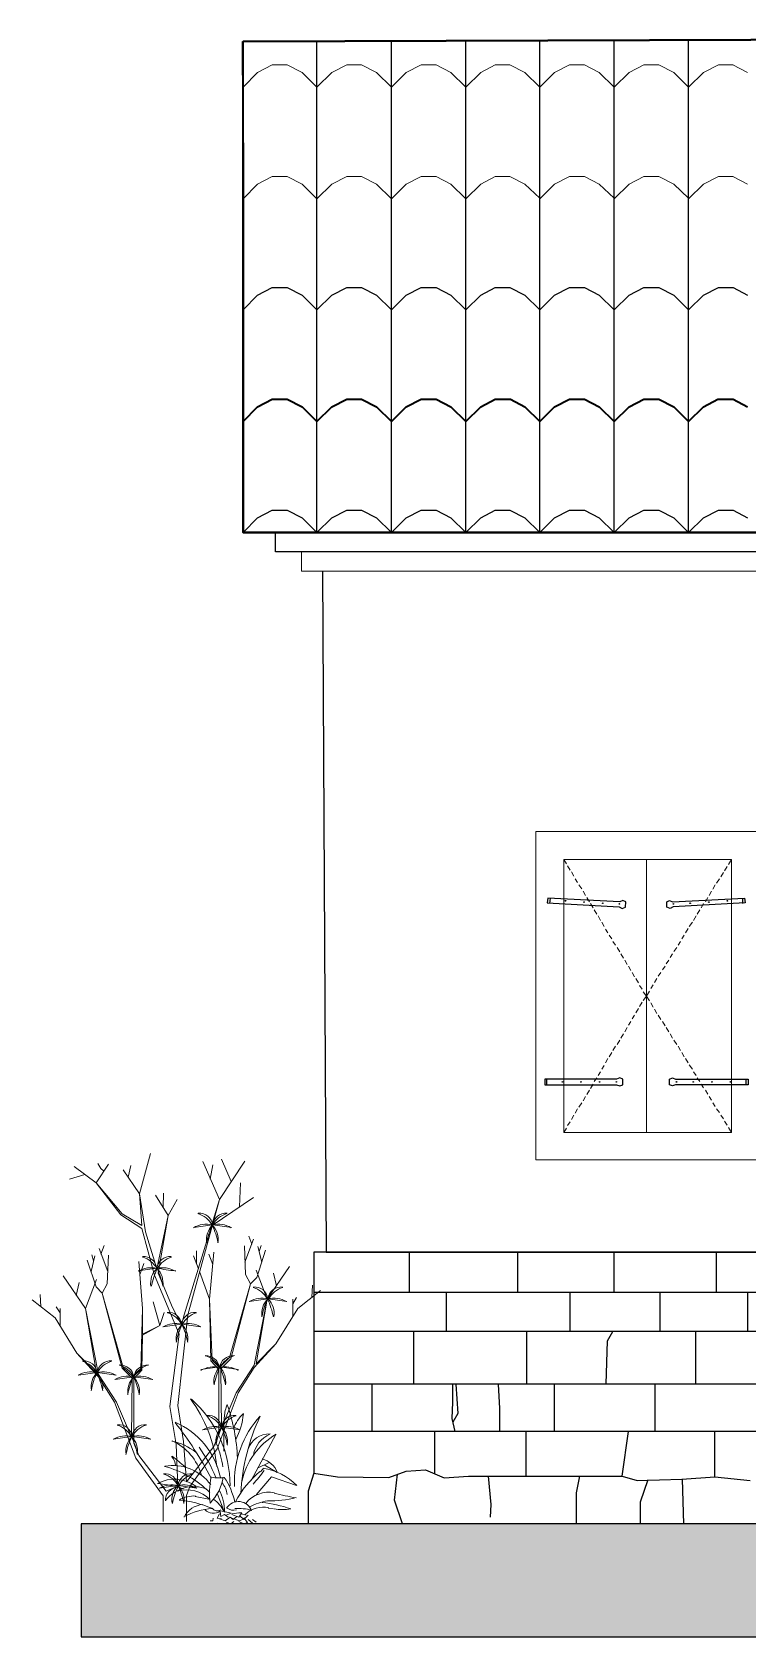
# Model space of a CAD drawing. Header units: millimetres. Extents: x 593565 to 611105, y -797574 to -789352.
# Drawn here: x 593565 to 597230, y -797574 to -789352 of the extents above; entities that cross this region are included whole.
import ezdxf

# ---------------------------------------------------------------- set-up
doc = ezdxf.new("R2010")
doc.units = ezdxf.units.MM
for name, color, linetype, lineweight in [('A-ALV-___-___-EXI', 250, 'Continuous', 25), ('A-BAS-___-___-EXI', 250, 'Continuous', 25), ('A-COB-___-___-EXI', 250, 'Continuous', 25), ('A-JAN-___-___-EXI', 250, 'Continuous', 25), ('A-VEG-___-___-EXI', 250, 'Continuous', 25)]:
    doc.layers.add(name, color=color, linetype=linetype, lineweight=lineweight)

msp = doc.modelspace()

# ---------------------------------------------------------------- hatches: boundary and pattern name
at = {"layer": 'A-BAS-___-___-EXI', "true_color": 0xcb9898}
msp.add_hatch(color=253, dxfattribs=at).paths.add_polyline_path([(593815.6, -797573.7), (611080, -797573.7), (611080, -796673.7), (610876.7, -796689.6), (610733.7, -796702.3), (610574.8, -796734.1), (610190.3, -796794.5), (608938.3, -796854.9), (602948.3, -796873.9), (602467.2, -796905.3), (600882.8, -796994.7), (593815.6, -796994.7)])

# ---------------------------------------------------------------- linework, layer by layer
at = {"layer": 'A-ALV-___-___-EXI', "color": 238, "lineweight": 25}
for p, q in [((595496.6, -795809.4), (595496.6, -795602.8)), ((596052.7, -795809.4), (596052.7, -795602.8)), ((596545.3, -795809.4), (596545.3, -795602.8)), ((597069.6, -795809.4), (597069.6, -795602.8)), ((601143.4, -795809.4), (595007.3, -795809.4)), ((595687.3, -796009.6), (595687.3, -795809.4)), ((596319.7, -796009.6), (596319.7, -795809.4)), ((596780.4, -796009.6), (596780.4, -795809.4)), ((597228.5, -795809.4), (597228.5, -796009.6)), ((601098.9, -796009.6), (595007.3, -796009.6)), ((595518.9, -796279.7), (595518.9, -796009.6)), ((596097.2, -796279.7), (596097.2, -796009.6)), ((596961.6, -796009.6), (596961.6, -796279.7)), ((601060.8, -796279.7), (595007.3, -796279.7)), ((595306, -796521.2), (595306, -796279.7)), ((596240.2, -796521.2), (596240.2, -796279.7)), ((596755, -796521.2), (596755, -796279.7)), ((601003.6, -796521.2), (595007.3, -796521.2)), ((595626.9, -796740.5), (595626.9, -796521.2)), ((596094, -796750), (596094, -796521.2)), ((596586.6, -796750), (596618.4, -796521.2)), ((597060.1, -796753.2), (597060.1, -796521.2)), ((596901.2, -796994.7), (596894.8, -796765.9))]:
    msp.add_line(p, q, dxfattribs=at)
at = {"layer": 'A-ALV-___-___-EXI', "color": 238, "lineweight": 25, "flags": 128}
for points in [[(595051.8, -792113.7), (595070.8, -795602.8), (601143.4, -795602.8), (595007.3, -795602.8), (595007.3, -796734.1), (594978.7, -796826.3), (594978.7, -796994.7)], [(596504, -796279.7), (596510.3, -796057.3), (596538.9, -796009.6)], [(595731.8, -796521.2), (595715.9, -796454.5), (595719.1, -796371.8), (595719.1, -796279.7)], [(595735, -796279.7), (595744.5, -796429), (595719.1, -796473.5)], [(595951.1, -796279.7), (595957.4, -796403.6), (595957.4, -796521.2)], [(595007.3, -796734.1), (595128, -796753.2), (595391.8, -796756.3), (595480.8, -796724.6), (595579.3, -796718.2), (595674.6, -796759.5), (595798.5, -796750), (596001.9, -796750), (596062.3, -796750), (596586.6, -796750), (596662.9, -796772.2), (596891.6, -796765.9), (597060.1, -796753.2), (597241.2, -796772.2)], [(595461.7, -796994.7), (595420.4, -796873.9), (595436.3, -796740.5)], [(595900.2, -796750), (595912.9, -796896.2), (595909.7, -796959.7)], [(596367.3, -796750), (596351.4, -796835.8), (596351.4, -796994.7)], [(596716.9, -796769.1), (596678.7, -796883.4), (596678.7, -796994.7)]]:
    msp.add_lwpolyline(points, dxfattribs=at)
at = {"layer": 'A-BAS-___-___-EXI'}
msp.add_lwpolyline([(610733.7, -796702.3), (610574.8, -796734.1), (610190.3, -796794.5), (608938.3, -796854.9), (602948.3, -796873.9), (602467.2, -796905.3), (600882.8, -796994.7), (593815.6, -796994.7), (593815.6, -797573.7), (611080, -797573.7), (611080, -796673.7), (610876.7, -796689.6)], close=True, dxfattribs=at)
at = {"layer": 'A-COB-___-___-EXI', "color": 253, "lineweight": 9}
msp.add_line((597152.2, -789520.7), (597228.5, -789558.9), dxfattribs=at)
at = {"layer": 'A-COB-___-___-EXI', "color": 38, "lineweight": 15}
msp.add_line((597152.2, -790092.7), (597228.5, -790130.9), dxfattribs=at)
at = {"layer": 'A-COB-___-___-EXI', "color": 28, "lineweight": 35, "flags": 128}
for points in [[(594641.8, -789400), (594645, -790092.7), (594645, -790661.5), (594645, -791233.5), (594645, -791916.7), (609208.4, -791916.7), (609208.4, -791233.5), (609208.4, -790661.5), (609208.4, -790092.7), (609208.4, -789352.3), (594645, -789400), (609208.4, -789352.3), (609208.4, -791916.7), (594645, -791916.7), (594645, -789400)], [(594645, -791347.9), (594718.1, -791271.7), (594794.4, -791233.5), (594870.6, -791233.5), (594946.9, -791271.7), (595023.2, -791347.9), (595099.4, -791271.7), (595175.7, -791233.5), (595252, -791233.5), (595328.2, -791271.7), (595404.5, -791347.9), (595480.8, -791271.7), (595557, -791233.5), (595633.3, -791233.5), (595709.5, -791271.7), (595785.8, -791347.9), (595862.1, -791271.7), (595935.2, -791233.5), (596011.4, -791233.5), (596014.6, -791233.5), (596087.7, -791271.7), (596164, -791347.9), (596240.2, -791271.7), (596316.5, -791233.5), (596392.8, -791233.5), (596469, -791271.7), (596545.3, -791347.9), (596621.5, -791271.7), (596697.8, -791233.5), (596774.1, -791233.5), (596850.3, -791271.7), (596926.6, -791347.9), (597002.9, -791271.7), (597076, -791233.5), (597079.1, -791233.5), (597155.4, -791233.5), (597228.5, -791271.7)]]:
    msp.add_lwpolyline(points, dxfattribs=at)
at = {"layer": 'A-COB-___-___-EXI', "color": 238, "lineweight": 25}
for points in [[(595023.2, -791916.7), (595023.2, -791233.5), (595023.2, -790661.5), (595023.2, -790092.7), (595023.2, -789400)], [(595404.5, -791916.7), (595404.5, -791233.5), (595404.5, -790661.5), (595404.5, -790092.7), (595404.5, -789400)], [(595785.8, -791916.7), (595785.8, -791233.5), (595785.8, -790661.5), (595785.8, -790092.7), (595785.8, -789396.8)], [(596164, -791916.7), (596164, -791233.5), (596164, -790661.5), (596164, -790092.7), (596164, -789396.8)], [(596545.3, -791916.7), (596545.3, -791233.5), (596545.3, -790661.5), (596545.3, -790092.7), (596545.3, -789393.6)], [(596926.6, -791916.7), (596926.6, -791233.5), (596926.6, -790661.5), (596926.6, -790092.7), (596926.6, -789393.6)]]:
    msp.add_lwpolyline(points, dxfattribs=at)
at = {"layer": 'A-COB-___-___-EXI', "color": 253, "lineweight": 9, "flags": 128}
msp.add_lwpolyline([(594645, -789635.1), (594718.1, -789558.9), (594794.4, -789520.7), (594870.6, -789520.7), (594946.9, -789558.9), (595023.2, -789635.1), (595099.4, -789558.9), (595175.7, -789520.7), (595252, -789520.7), (595328.2, -789558.9), (595404.5, -789635.1), (595480.8, -789558.9), (595557, -789520.7), (595633.3, -789520.7), (595709.5, -789558.9), (595785.8, -789635.1), (595862.1, -789558.9), (595935.2, -789520.7), (596011.4, -789520.7), (596087.7, -789558.9), (596164, -789635.1), (596240.2, -789558.9), (596316.5, -789520.7), (596392.8, -789520.7), (596469, -789558.9), (596545.3, -789635.1), (596621.5, -789558.9), (596697.8, -789520.7), (596774.1, -789520.7), (596850.3, -789558.9), (596926.6, -789635.1), (597002.9, -789558.9), (597079.1, -789520.7), (597155.4, -789520.7)], dxfattribs=at)
at = {"layer": 'A-COB-___-___-EXI', "color": 38, "lineweight": 15, "flags": 128}
for points in [[(594645, -790207.1), (594718.1, -790130.9), (594794.4, -790092.7), (594870.6, -790092.7), (594946.9, -790130.9), (595023.2, -790207.1), (595099.4, -790130.9), (595175.7, -790092.7), (595252, -790092.7), (595328.2, -790130.9), (595404.5, -790207.1), (595480.8, -790130.9), (595557, -790092.7), (595633.3, -790092.7), (595709.5, -790130.9), (595785.8, -790207.1), (595862.1, -790130.9), (595935.2, -790092.7), (596011.4, -790092.7), (596087.7, -790130.9), (596164, -790203.9)], [(596164, -790207.1), (596240.2, -790130.9), (596316.5, -790092.7), (596392.8, -790092.7), (596469, -790130.9), (596545.3, -790203.9)], [(596926.6, -790203.9), (596850.3, -790130.9), (596774.1, -790092.7), (596697.8, -790092.7), (596621.5, -790130.9), (596545.3, -790207.1)], [(596926.6, -790207.1), (597002.9, -790130.9), (597079.1, -790092.7), (597155.4, -790092.7)]]:
    msp.add_lwpolyline(points, dxfattribs=at)
at = {"layer": 'A-COB-___-___-EXI', "color": 238, "lineweight": 25, "flags": 128}
for points in [[(594645, -790775.9), (594718.1, -790699.7), (594794.4, -790661.5), (594870.6, -790661.5), (594946.9, -790699.7), (595023.2, -790775.9), (595099.4, -790699.7), (595175.7, -790661.5), (595252, -790661.5), (595328.2, -790699.7), (595404.5, -790775.9), (595480.8, -790699.7), (595557, -790661.5), (595633.3, -790661.5), (595709.5, -790699.7), (595785.8, -790775.9), (595862.1, -790699.7), (595935.2, -790661.5), (596011.4, -790661.5), (596087.7, -790699.7), (596164, -790775.9), (596240.2, -790699.7), (596316.5, -790661.5), (596392.8, -790661.5), (596469, -790699.7), (596545.3, -790775.9), (596621.5, -790699.7), (596697.8, -790661.5), (596774.1, -790661.5), (596850.3, -790699.7), (596926.6, -790775.9), (597002.9, -790699.7), (597079.1, -790661.5), (597155.4, -790661.5), (597228.5, -790699.7)], [(609122.6, -792015.2), (594810.3, -792015.2), (594810.3, -791916.7), (594645, -791916.7), (594718.1, -791840.5), (594794.4, -791802.3), (594870.6, -791802.3), (594946.9, -791840.5), (595023.2, -791916.7), (595099.4, -791840.5), (595175.7, -791802.3), (595252, -791802.3), (595328.2, -791840.5), (595404.5, -791916.7), (595480.8, -791840.5), (595557, -791802.3), (595633.3, -791802.3), (595709.5, -791840.5), (595785.8, -791916.7), (595862.1, -791840.5), (595935.2, -791802.3), (596011.4, -791802.3), (596087.7, -791840.5), (596164, -791916.7), (596240.2, -791840.5), (596316.5, -791802.3), (596392.8, -791802.3), (596469, -791840.5), (596545.3, -791916.7), (596621.5, -791840.5), (596697.8, -791802.3), (596774.1, -791802.3), (596850.3, -791840.5), (596926.6, -791916.7), (597002.9, -791840.5), (597079.1, -791802.3), (597155.4, -791802.3), (597228.5, -791840.5)]]:
    msp.add_lwpolyline(points, dxfattribs=at)
at = {"layer": 'A-COB-___-___-EXI', "color": 38, "lineweight": 15, "flags": 128}
msp.add_lwpolyline([(594943.7, -792015.2), (594943.7, -792113.7), (608995.5, -792113.7), (608995.5, -792015.2)], close=True, dxfattribs=at)
at = {"layer": 'A-JAN-___-___-EXI', "color": 248, "lineweight": 9}
for p, q in [((596287.9, -793591.4), (596300.6, -793613.6)), ((596710.5, -794989.5), (596710.5, -793591.4)), ((597130, -793616.8), (597145.9, -793591.4)), ((596307, -793623.1), (596319.7, -793645.4)), ((596326, -793654.9), (596338.7, -793677.2)), ((596345.1, -793689.9), (596357.8, -793708.9)), ((597069.6, -793712.1), (597085.5, -793689.9)), ((597091.8, -793680.3), (597104.6, -793658.1)), ((597110.9, -793648.6), (597123.6, -793626.3)), ((596364.2, -793721.6), (596380, -793740.7)), ((596386.4, -793753.4), (596399.1, -793775.7)), ((597031.5, -793775.7), (597044.2, -793753.4)), ((597050.5, -793743.9), (597063.2, -793721.6)), ((596405.5, -793785.2), (596418.2, -793807.4)), ((596424.5, -793817), (596437.2, -793839.2)), ((596443.6, -793848.8), (596456.3, -793871)), ((596971.1, -793871), (596983.8, -793848.8)), ((596990.2, -793839.2), (597002.9, -793817)), ((597012.4, -793807.4), (597025.1, -793785.2)), ((596462.7, -793880.5), (596475.4, -793902.8)), ((596481.7, -793912.3), (596494.4, -793934.6)), ((596929.8, -793934.6), (596945.7, -793912.3)), ((596952, -793902.8), (596964.7, -793880.5)), ((596500.8, -793947.3), (596513.5, -793966.3)), ((596519.9, -793979), (596532.6, -793998.1)), ((596538.9, -794010.8), (596551.6, -794029.9)), ((596872.6, -794029.9), (596885.3, -794010.8)), ((596891.6, -793998.1), (596904.4, -793979)), ((596910.7, -793966.3), (596923.4, -793944.1)), ((596561.2, -794042.6), (596573.9, -794064.8)), ((596580.2, -794074.4), (596592.9, -794096.6)), ((596831.3, -794093.4), (596844, -794074.4)), ((596850.3, -794061.7), (596866.2, -794042.6)), ((596599.3, -794106.1), (596612, -794128.4)), ((596618.4, -794137.9), (596631.1, -794160.2)), ((596637.4, -794169.7), (596650.1, -794191.9)), ((596770.9, -794188.8), (596783.6, -794169.7)), ((596793.1, -794157), (596805.9, -794137.9)), ((596812.2, -794125.2), (596824.9, -794106.1)), ((596656.5, -794201.5), (596669.2, -794223.7)), ((596675.6, -794236.4), (596688.3, -794255.5)), ((596732.8, -794252.3), (596745.5, -794233.3)), ((596751.8, -794220.5), (596764.5, -794201.5)), ((596688.3, -794322.2), (596675.6, -794344.5)), ((596745.5, -794347.7), (596732.8, -794325.4)), ((596631.1, -794420.7), (596618.4, -794439.8)), ((596650.1, -794389), (596637.4, -794408)), ((596669.2, -794354), (596656.5, -794376.3)), ((596764.5, -794379.4), (596751.8, -794357.2)), ((596783.6, -794411.2), (596770.9, -794389)), ((596805.9, -794443), (596793.1, -794420.7)), ((596573.9, -794516.1), (596561.2, -794538.3)), ((596592.9, -794484.3), (596580.2, -794506.5)), ((596612, -794452.5), (596599.3, -794474.8)), ((596824.9, -794474.8), (596812.2, -794452.5)), ((596844, -794506.5), (596831.3, -794484.3)), ((596866.2, -794538.3), (596850.3, -794516.1)), ((596532.6, -794579.6), (596519.9, -794601.9)), ((596551.6, -794547.8), (596538.9, -794570.1)), ((596885.3, -794570.1), (596872.6, -794547.8)), ((596904.4, -794601.9), (596891.6, -794579.6)), ((596475.4, -794678.1), (596462.7, -794697.2)), ((596494.4, -794646.4), (596481.7, -794665.4)), ((596513.5, -794611.4), (596500.8, -794633.6)), ((596923.4, -794633.6), (596910.7, -794611.4)), ((596945.7, -794665.4), (596929.8, -794643.2)), ((596964.7, -794697.2), (596952, -794678.1)), ((596437.2, -794741.7), (596424.5, -794763.9)), ((596456.3, -794709.9), (596443.6, -794729)), ((596983.8, -794729), (596971.1, -794709.9)), ((597002.9, -794760.8), (596990.2, -794741.7)), ((596380, -794837), (596364.2, -794859.3)), ((596399.1, -794805.2), (596386.4, -794827.5)), ((596418.2, -794773.5), (596405.5, -794795.7)), ((597025.1, -794792.5), (597012.4, -794773.5)), ((597044.2, -794824.3), (597031.5, -794805.2)), ((597063.2, -794856.1), (597050.5, -794837)), ((596338.7, -794900.6), (596326, -794922.8)), ((596357.8, -794868.8), (596345.1, -794891)), ((597085.5, -794887.9), (597069.6, -794868.8)), ((597104.6, -794919.6), (597091.8, -794900.6)), ((596300.6, -794967.3), (596287.9, -794989.5)), ((596319.7, -794935.5), (596307, -794954.6)), ((597123.6, -794951.4), (597110.9, -794932.3)), ((597145.9, -794989.5), (597130, -794964.1))]:
    msp.add_line(p, q, dxfattribs=at)
at = {"layer": 'A-JAN-___-___-EXI', "color": 238, "lineweight": 25}
for p, q in [((596218, -793788.4), (596214.8, -793817)), ((597203.1, -793788.4), (597203.1, -793817)), ((596198.9, -794716.3), (596198.9, -794744.9)), ((597218.9, -794716.3), (597218.9, -794744.9))]:
    msp.add_line(p, q, dxfattribs=at)
at = {"layer": 'A-JAN-___-___-EXI', "color": 38, "lineweight": 15, "flags": 128}
for points in [[(596144.9, -793448.4), (597288.9, -793448.4), (597288.9, -795129.4), (596144.9, -795129.4)], [(596287.9, -793591.4), (597145.9, -793591.4), (597145.9, -794989.5), (596287.9, -794989.5)]]:
    msp.add_lwpolyline(points, close=True, dxfattribs=at)
at = {"layer": 'A-JAN-___-___-EXI', "color": 238, "lineweight": 25, "flags": 128}
for points in [[(596570.7, -793832.9), (596586.6, -793842.4), (596602.5, -793836), (596605.7, -793807.4), (596589.8, -793801.1), (596573.9, -793807.4), (596205.3, -793788.4), (596202.1, -793813.8)], [(596847.2, -793832.9), (596831.3, -793842.4), (596815.4, -793836), (596815.4, -793807.4), (596828.1, -793801.1), (596844, -793807.4), (597212.6, -793788.4), (597215.8, -793813.8)], [(596558, -794744.9), (596573.9, -794751.2), (596589.8, -794744.9), (596589.8, -794716.3), (596573.9, -794709.9), (596558, -794716.3), (596189.4, -794716.3), (596189.4, -794744.9)], [(596859.9, -794744.9), (596844, -794751.2), (596828.1, -794744.9), (596828.1, -794716.3), (596844, -794709.9), (596859.9, -794716.3), (597231.7, -794716.3), (597231.7, -794744.9)]]:
    msp.add_lwpolyline(points, close=True, dxfattribs=at)
at = {"layer": 'A-JAN-___-___-EXI', "color": 248, "lineweight": 9, "flags": 128}
for points in [[(596694.6, -794268.2), (596710.5, -794290.5), (596694.6, -794312.7)], [(596726.4, -794315.9), (596710.5, -794290.5), (596726.4, -794265)]]:
    msp.add_lwpolyline(points, dxfattribs=at)
at = {"layer": 'A-JAN-___-___-EXI', "color": 238, "lineweight": 25}
for points in [[(596297.4, -793802.7), (596297.5, -793801.9), (596296.8, -793801.1), (596295.9, -793801.1), (596295, -793801.1), (596294.3, -793801.6), (596294.2, -793802.7), (596294.2, -793803.5), (596294.9, -793804.3), (596295.8, -793804.3), (596296.6, -793804.3), (596297.4, -793803.7), (596297.4, -793802.7)], [(596392.8, -793809), (596392.8, -793808.2), (596392.1, -793807.4), (596391.2, -793807.4), (596390.4, -793807.4), (596389.6, -793808), (596389.6, -793809), (596389.5, -793809.8), (596390.2, -793810.6), (596391.1, -793810.6), (596392, -793810.6), (596392.7, -793810.1), (596392.8, -793809)], [(596488.1, -793815.4), (596488.1, -793814.6), (596487.4, -793813.8), (596486.6, -793813.8), (596485.7, -793813.8), (596485, -793814.3), (596484.9, -793815.4), (596484.9, -793816.2), (596485.5, -793817), (596486.4, -793817), (596487.3, -793817), (596488, -793816.5), (596488.1, -793815.4)], [(596573.9, -793818.6), (596573.9, -793817.8), (596573.2, -793817), (596572.4, -793817), (596571.5, -793817), (596570.8, -793817.5), (596570.7, -793818.6), (596570.6, -793819.4), (596571.3, -793820.2), (596572.2, -793820.2), (596573.1, -793820.2), (596573.8, -793819.6), (596573.9, -793818.6)], [(596847.2, -793818.6), (596847.2, -793819.6), (596848, -793820.2), (596848.8, -793820.2), (596849.7, -793820.2), (596850.4, -793819.4), (596850.3, -793818.6), (596850.3, -793817.5), (596849.5, -793817), (596848.7, -793817), (596847.8, -793817), (596847.1, -793817.8), (596847.2, -793818.6)], [(596933, -793815.4), (596933, -793816.5), (596933.8, -793817), (596934.6, -793817), (596935.5, -793817), (596936.2, -793816.2), (596936.1, -793815.4), (596936.1, -793814.3), (596935.3, -793813.8), (596934.5, -793813.8), (596933.6, -793813.8), (596932.9, -793814.6), (596933, -793815.4)], [(597028.3, -793809), (597028.3, -793810.1), (597029.1, -793810.6), (597030, -793810.6), (597030.8, -793810.6), (597031.5, -793809.8), (597031.5, -793809), (597031.4, -793808), (597030.7, -793807.4), (597029.8, -793807.4), (597028.9, -793807.4), (597028.3, -793808.2), (597028.3, -793809)], [(597123.6, -793802.7), (597123.7, -793803.7), (597124.4, -793804.3), (597125.3, -793804.3), (597126.2, -793804.3), (597126.8, -793803.5), (597126.8, -793802.7), (597126.7, -793801.6), (597126, -793801.1), (597125.1, -793801.1), (597124.3, -793801.1), (597123.6, -793801.9), (597123.6, -793802.7)], [(596281.5, -794730.6), (596281.5, -794729.8), (596280.8, -794729), (596279.9, -794729), (596279.1, -794729), (596278.4, -794729.8), (596278.4, -794730.6), (596278.4, -794731.4), (596279.1, -794732.2), (596279.9, -794732.2), (596280.8, -794732.2), (596281.5, -794731.4), (596281.5, -794730.6)], [(596376.9, -794730.6), (596376.9, -794729.8), (596376.1, -794729), (596375.3, -794729), (596374.4, -794729), (596373.7, -794729.8), (596373.7, -794730.6), (596373.7, -794731.4), (596374.4, -794732.2), (596375.3, -794732.2), (596376.1, -794732.2), (596376.9, -794731.4), (596376.9, -794730.6)], [(596472.2, -794730.6), (596472.2, -794729.8), (596471.5, -794729), (596470.6, -794729), (596469.7, -794729), (596469, -794729.8), (596469, -794730.6), (596469, -794731.4), (596469.7, -794732.2), (596470.6, -794732.2), (596471.5, -794732.2), (596472.2, -794731.4), (596472.2, -794730.6)], [(596558, -794730.6), (596558, -794729.8), (596557.3, -794729), (596556.4, -794729), (596555.5, -794729), (596554.8, -794729.8), (596554.8, -794730.6), (596554.8, -794731.4), (596555.5, -794732.2), (596556.4, -794732.2), (596557.3, -794732.2), (596558, -794731.4), (596558, -794730.6)], [(596863, -794730.6), (596863, -794731.4), (596863.8, -794732.2), (596864.6, -794732.2), (596865.5, -794732.2), (596866.2, -794731.4), (596866.2, -794730.6), (596866.2, -794729.8), (596865.5, -794729), (596864.6, -794729), (596863.8, -794729), (596863, -794729.8), (596863, -794730.6)], [(596948.8, -794730.6), (596948.8, -794731.4), (596949.6, -794732.2), (596950.4, -794732.2), (596951.3, -794732.2), (596952, -794731.4), (596952, -794730.6), (596952, -794729.8), (596951.3, -794729), (596950.4, -794729), (596949.6, -794729), (596948.8, -794729.8), (596948.8, -794730.6)], [(597044.2, -794730.6), (597044.2, -794731.4), (597044.9, -794732.2), (597045.8, -794732.2), (597046.6, -794732.2), (597047.4, -794731.4), (597047.4, -794730.6), (597047.4, -794729.8), (597046.6, -794729), (597045.8, -794729), (597044.9, -794729), (597044.2, -794729.8), (597044.2, -794730.6)], [(597139.5, -794730.6), (597139.5, -794731.4), (597140.2, -794732.2), (597141.1, -794732.2), (597142, -794732.2), (597142.7, -794731.4), (597142.7, -794730.6), (597142.7, -794729.8), (597142, -794729), (597141.1, -794729), (597140.2, -794729), (597139.5, -794729.8), (597139.5, -794730.6)]]:
    msp.add_open_spline(points, degree=3, knots=[0, 0, 0, 0, 1, 1, 1, 2, 2, 2, 3, 3, 3, 4, 4, 4, 4], dxfattribs=at)
at = {"layer": 'A-VEG-___-___-EXI', "color": 248, "lineweight": 9}
for p, q in [((594057.1, -795218.3), (594069.9, -795158)), ((594476.6, -795227.9), (594489.3, -795154.8)), ((594584.6, -795240.6), (594533.8, -795126.2)), ((593834.7, -795205.6), (593755.3, -795227.9)), ((594626, -795370.9), (594632.3, -795246.9)), ((594235.1, -795374), (594238.3, -795301)), ((594486.1, -795466.2), (594699, -795323.2)), ((593952.3, -795701.4), (593907.8, -795583.8)), ((593917.3, -795612.4), (593933.2, -795567.9)), ((594654.6, -795653.7), (594699, -795536.1)), ((594689.5, -795561.5), (594673.6, -795520.2)), ((594740.4, -795653.7), (594721.3, -795574.2)), ((594727.6, -795599.7), (594737.2, -795567.9)), ((593866.5, -795701.4), (593885.6, -795621.9)), ((593879.2, -795647.3), (593869.7, -795615.6)), ((594136.6, -795660), (594117.5, -795714.1)), ((594416.2, -795688.6), (594390.8, -795621.9)), ((594406.7, -795596.5), (594406.7, -795660)), ((594470.2, -795612.4), (594489.3, -795666.4)), ((594816.6, -795774.4), (594800.7, -795710.9)), ((593609.1, -795882.5), (593605.9, -795818.9)), ((593790.2, -795825.3), (593806.1, -795758.5)), ((594997.7, -795834.8), (595000.9, -795771.3)), ((593688.5, -795882.5), (593707.6, -795914.3)), ((593707.6, -795981), (593707.6, -795892)), ((594918.3, -795834.8), (594899.2, -795866.6)), ((594899.2, -795933.3), (594899.2, -795844.3)), ((594813.4, -796537.1), (594686.3, -796772.2)), ((594778.5, -796680.1), (594718.1, -796708.7)), ((594819.8, -796730.9), (594753.1, -796692.8)), ((594400.3, -796854.9), (594470.2, -796867.6)), ((594514.7, -796842.1), (594549.7, -796934.3)), ((594660.9, -796950.2), (594635.5, -796943.8)), ((594670.4, -796972.4), (594692.7, -796991.5)), ((594692.7, -796972.4), (594711.8, -796985.1)), ((594800.7, -796918.4), (594775.3, -796915.2)), ((594514.7, -796991.5), (594552.9, -796994.7))]:
    msp.add_line(p, q, dxfattribs=at)
at = {"layer": 'A-VEG-___-___-EXI', "color": 248, "lineweight": 9, "flags": 128}
for points in [[(593955.5, -795151.6), (593891.9, -795246.9), (593780.7, -795164.3)], [(593930, -795186.6), (593917.3, -795173.9), (593901.4, -795148.4)], [(594171.5, -795097.6), (594114.3, -795304.1), (594031.7, -795180.2)], [(594438.5, -795138.9), (594524.3, -795332.7), (594654.6, -795135.7)], [(594355.9, -796982), (594355.9, -796848.5), (594371.7, -796804), (594511.6, -796610.2), (594619.6, -796324.2), (594702.2, -796193.9), (594813.4, -796073.1), (594711.8, -796174.8), (594769, -795844.3), (594702.2, -796181.2), (594610.1, -796324.2), (594533.8, -796502.1), (594530.6, -796200.2), (594581.5, -796149.4), (594683.2, -795764.9), (594575.1, -796143), (594524.3, -796193.9), (594486.1, -796155.8), (594473.4, -795844.3), (594479.8, -796158.9), (594521.1, -796203.4), (594521.1, -796533.9), (594495.7, -796597.5), (594355.9, -796778.6), (594340, -796572), (594311.4, -796387.7), (594362.2, -795923.8), (594524.3, -795332.7), (594343.1, -795923.8), (594330.4, -795974.6), (594282.8, -795885.7), (594209.7, -795710.9), (594260.5, -795415.4), (594203.3, -795688.6), (594146.1, -795498), (594114.3, -795304.1), (594127.1, -795466.2), (594025.4, -795405.8), (593891.9, -795246.9), (594019, -795412.2), (594127.1, -795482.1), (594190.6, -795720.4), (594317.7, -796022.3), (594270.1, -796394.1), (594301.8, -796587.9), (594311.4, -796800.8), (594251, -796826.3), (594111.2, -796645.1), (594085.7, -796581.6), (594085.7, -796251.1), (594127.1, -796206.6), (594130.2, -796028.7), (594219.2, -795977.8), (594130.2, -796022.3), (594130.2, -795892), (594111.2, -795650.5)], [(594197, -795310.5), (594260.5, -795415.4), (594308.2, -795332.7)], [(594759.4, -795593.3), (594714.9, -795733.1), (594683.2, -795764.9), (594657.7, -795717.2), (594651.4, -795571.1)], [(593955.5, -795618.7), (593949.1, -795764.9), (593923.7, -795812.6), (593891.9, -795780.8), (593847.4, -795644.2)], [(594495.7, -795602.8), (594473.4, -795844.3), (594422.6, -795701.4)], [(593895.1, -795742.7), (593837.9, -795892), (593723.5, -795723.6)], [(594711.8, -795695), (594769, -795844.3), (594883.3, -795675.9)], [(594130.2, -795892), (594120.7, -796203.4), (594082.6, -796241.6), (594031.7, -796193.9), (593923.7, -795812.6), (594025.4, -796197.1), (594076.2, -796247.9), (594073, -796549.8), (593996.8, -796371.8), (593904.6, -796228.8), (593837.9, -795892), (593895.1, -796222.5), (593793.4, -796120.8), (593682.2, -795939.7), (593564.6, -795847.5)], [(594813.4, -796073.1), (594924.7, -795892), (595042.2, -795799.9)], [(594241.5, -795911.1), (594219.2, -795977.8), (594184.3, -795857.1)], [(593793.4, -796120.8), (593904.6, -796241.6), (593987.2, -796371.8), (594095.3, -796657.8), (594235.1, -796851.7), (594235.1, -796982)], [(594918.3, -796797.7), (594791.2, -796753.2), (594711.8, -796845.3)], [(594476.6, -796978.8), (594489.3, -796978.8), (594492.5, -796966.1)], [(594524.3, -796943.8), (594511.6, -796966.1), (594533.8, -796969.2)], [(594524.3, -796969.2), (594552.9, -796978.8), (594578.3, -796959.7), (594594.2, -796972.4), (594613.2, -796956.5)], [(594527.4, -796931.1), (594530.6, -796956.5), (594549.7, -796947), (594568.8, -796959.7)], [(594530.6, -796927.9), (594584.6, -796940.6), (594559.2, -796950.2)], [(594559.2, -796985.1), (594581.5, -796994.7), (594597.4, -796982)], [(594587.8, -796943.8), (594622.8, -796937.5), (594638.7, -796937.5), (594622.8, -796959.7), (594587.8, -796947)], [(594587.8, -796966.1), (594626, -796978.8), (594657.7, -796966.1)], [(594622.8, -796982), (594648.2, -796994.7), (594667.3, -796988.3), (594648.2, -796962.9)], [(594629.1, -796953.4), (594648.2, -796972.4), (594670.4, -796950.2)]]:
    msp.add_lwpolyline(points, dxfattribs=at)
at = {"layer": 'A-VEG-___-___-EXI', "color": 248, "lineweight": 9}
for points in [[(594486.6, -795464.6), (594470.9, -795436), (594444.6, -795414.6), (594413.4, -795405)], [(594488.9, -795463.6), (594484.8, -795426.5), (594452.1, -795399.7), (594415.2, -795402.9)], [(594562, -795405), (594530.8, -795414.6), (594504.5, -795436), (594488.8, -795464.6)], [(594563.5, -795402.9), (594526.5, -795399.7), (594493.8, -795426.5), (594489.7, -795463.6)], [(594486.7, -795463.6), (594454.3, -795455.6), (594419.9, -795460.6), (594391, -795477.3)], [(594393.2, -795476.5), (594425.2, -795472.3), (594457.2, -795467.8), (594489.2, -795462.8)], [(594488.5, -795464.1), (594464.4, -795487.7), (594453.4, -795521.3), (594458.9, -795554.6)], [(594488, -795464.6), (594474.4, -795493.5), (594464.5, -795523.9), (594458.4, -795555.2)], [(594516.5, -795554.6), (594522, -795521.3), (594511, -795487.7), (594487, -795464.1)], [(594517, -795555.2), (594510.9, -795523.9), (594501, -795493.5), (594487.5, -795464.6)], [(594584.4, -795477.3), (594555.5, -795460.6), (594521.2, -795455.6), (594488.7, -795463.6)], [(594489.8, -795462.8), (594521.8, -795467.8), (594553.8, -795472.6), (594585.8, -795476.5)], [(594202.9, -795686), (594198.8, -795648.9), (594166.1, -795622.2), (594129.2, -795625.3)], [(594203.8, -795687), (594188.1, -795658.5), (594161.8, -795637), (594130.6, -795627.5)], [(594277.5, -795625.3), (594240.5, -795622.2), (594207.8, -795648.9), (594203.7, -795686)], [(594279.2, -795627.5), (594248, -795637), (594221.7, -795658.5), (594206, -795687)], [(594107.2, -795699), (594139.2, -795694.7), (594171.2, -795690.2), (594203.2, -795685.2)], [(594203.9, -795686), (594171.4, -795678), (594137.1, -795683.1), (594108.2, -795699.8)], [(594202.5, -795686.5), (594178.5, -795710.1), (594167.4, -795743.7), (594172.9, -795777.1)], [(594205.1, -795687), (594191.6, -795715.9), (594181.7, -795746.4), (594175.6, -795777.6)], [(594298.4, -795699.8), (594269.5, -795683.1), (594235.2, -795678), (594202.7, -795686)], [(594203.8, -795685.2), (594235.8, -795690.2), (594267.8, -795695), (594299.8, -795699)], [(594233.7, -795777.1), (594239.2, -795743.7), (594228.2, -795710.1), (594204.1, -795686.5)], [(594234.2, -795777.6), (594228.1, -795746.4), (594218.2, -795715.9), (594204.7, -795687)], [(594769.4, -795842.8), (594753.7, -795814.2), (594727.5, -795792.7), (594696.2, -795783.2)], [(594771.7, -795841.7), (594767.6, -795804.6), (594734.9, -795777.9), (594698, -795781.1)], [(594846.3, -795781.1), (594809.3, -795777.9), (594776.6, -795804.6), (594772.6, -795841.7)], [(594848, -795783.2), (594816.8, -795792.7), (594790.5, -795814.2), (594774.8, -795842.8)], [(594330, -795972), (594325.9, -795934.9), (594293.2, -795908.2), (594256.3, -795911.3)], [(594330.9, -795973), (594315.2, -795944.4), (594288.9, -795923), (594257.7, -795913.5)], [(594404.6, -795911.3), (594367.6, -795908.2), (594334.9, -795934.9), (594330.9, -795972)], [(594406.3, -795913.5), (594375.1, -795923), (594348.8, -795944.4), (594333.2, -795973)], [(594675.9, -795854.7), (594708, -795850.4), (594740, -795845.9), (594772, -795840.9)], [(594772.7, -795841.7), (594740.2, -795833.8), (594705.9, -795838.8), (594677, -795855.5)], [(594771.3, -795842.2), (594747.3, -795865.8), (594736.2, -795899.4), (594741.7, -795932.8)], [(594770.8, -795842.8), (594757.2, -795871.6), (594747.3, -795902.1), (594741.2, -795933.3)], [(594799.9, -795933.3), (594793.7, -795902.1), (594783.8, -795871.6), (594770.3, -795842.8)], [(594867.2, -795855.5), (594838.3, -795838.8), (594804, -795833.8), (594771.5, -795841.7)], [(594772.6, -795840.9), (594804.6, -795845.9), (594836.6, -795850.7), (594868.7, -795854.7)], [(594802.5, -795932.8), (594808, -795899.4), (594797, -795865.8), (594772.9, -795842.2)], [(594234.3, -795985), (594266.3, -795980.7), (594298.3, -795976.2), (594330.3, -795971.2)], [(594331, -795972), (594298.5, -795964), (594264.2, -795969.1), (594235.3, -795985.8)], [(594332.8, -795972.5), (594308.7, -795996.1), (594297.7, -796029.7), (594303.2, -796063.1)], [(594332.3, -795973), (594318.7, -796001.9), (594308.8, -796032.4), (594302.7, -796063.6)], [(594330.9, -795971.2), (594362.9, -795976.2), (594394.9, -795981), (594427, -795985)], [(594360.8, -796063.1), (594366.3, -796029.7), (594355.3, -795996.1), (594331.3, -795972.5)], [(594361.3, -796063.6), (594355.2, -796032.4), (594345.3, -796001.9), (594331.8, -795973)], [(594428.7, -795985.8), (594399.8, -795969.1), (594365.5, -795964), (594333, -795972)], [(593897.8, -796219.8), (593893.8, -796182.8), (593861.1, -796156), (593824.1, -796159.2)], [(593972.4, -796159.2), (593935.5, -796156), (593902.8, -796182.8), (593898.7, -796219.8)], [(594523.8, -796194.4), (594519.8, -796157.3), (594487.1, -796130.6), (594450.1, -796133.8)], [(594524.7, -796192.3), (594509, -796163.7), (594482.8, -796142.3), (594451.5, -796132.7)], [(594598.4, -796133.8), (594561.5, -796130.6), (594528.8, -796157.3), (594524.7, -796194.4)], [(594600.2, -796132.7), (594568.9, -796142.3), (594542.7, -796163.7), (594527, -796192.3)], [(593895.7, -796219.8), (593863.2, -796211.9), (593828.9, -796216.9), (593800, -796233.6)], [(593802.1, -796232.8), (593834.2, -796228.6), (593866.2, -796224.1), (593898.1, -796219)], [(593895.5, -796220.9), (593879.8, -796192.3), (593853.6, -796170.9), (593822.3, -796161.3)], [(593897.4, -796220.4), (593873.4, -796243.9), (593862.4, -796277.6), (593867.9, -796310.9)], [(593896.9, -796220.9), (593883.4, -796249.8), (593873.5, -796280.2), (593867.4, -796311.5)], [(593925.5, -796310.9), (593931, -796277.6), (593919.9, -796243.9), (593895.9, -796220.4)], [(593926, -796311.5), (593919.9, -796280.2), (593909.9, -796249.8), (593896.4, -796220.9)], [(593993.4, -796233.6), (593964.5, -796216.9), (593930.1, -796211.9), (593897.7, -796219.8)], [(593971, -796161.3), (593939.8, -796170.9), (593913.5, -796192.3), (593897.8, -796220.9)], [(593898.8, -796219), (593930.7, -796224.1), (593962.7, -796228.8), (593994.8, -796232.8)], [(594083.2, -796242.1), (594050.7, -796234.1), (594016.4, -796239.2), (593987.5, -796255.9)], [(593989.6, -796255.1), (594021.6, -796250.8), (594053.7, -796246.3), (594085.6, -796241.3)], [(594083, -796240), (594067.3, -796211.4), (594041.1, -796189.9), (594009.8, -796180.4)], [(594085.3, -796242.1), (594081.2, -796205), (594048.5, -796178.3), (594011.6, -796181.4)], [(594084.9, -796242.6), (594060.9, -796266.2), (594049.9, -796299.8), (594055.4, -796333.2)], [(594084.4, -796240), (594070.9, -796268.8), (594060.9, -796299.3), (594054.8, -796330.5)], [(594113, -796333.2), (594118.5, -796299.8), (594107.4, -796266.2), (594083.4, -796242.6)], [(594113.5, -796330.5), (594107.4, -796299.3), (594097.5, -796268.8), (594083.9, -796240)], [(594180.8, -796255.9), (594151.9, -796239.2), (594117.6, -796234.1), (594085.1, -796242.1)], [(594158.5, -796180.4), (594127.2, -796189.9), (594101, -796211.4), (594085.3, -796240)], [(594159.9, -796181.4), (594123, -796178.3), (594090.2, -796205), (594086.2, -796242.1)], [(594086.3, -796241.3), (594118.2, -796246.3), (594150.2, -796251.1), (594182.2, -796255.1)], [(594428.1, -796204.2), (594460.2, -796200), (594492.2, -796195.5), (594524.1, -796190.5)], [(594524.9, -796194.4), (594492.4, -796186.5), (594458.1, -796191.5), (594429.2, -796208.2)], [(594526.6, -796191.8), (594502.6, -796215.3), (594491.6, -796249), (594497, -796282.3)], [(594526.1, -796192.3), (594512.6, -796221.2), (594502.7, -796251.6), (594496.5, -796282.9)], [(594619.4, -796208.2), (594590.5, -796191.5), (594556.1, -796186.5), (594523.7, -796194.4)], [(594524.8, -796190.5), (594556.7, -796195.5), (594588.7, -796200.2), (594620.8, -796204.2)], [(594554.7, -796282.3), (594560.1, -796249), (594549.1, -796215.3), (594525.1, -796191.8)], [(594555.2, -796282.9), (594549.1, -796251.6), (594539.2, -796221.2), (594525.6, -796192.3)], [(594510.6, -796700.5), (594497.2, -796575.5), (594450.8, -796456.3), (594376.4, -796354.9)], [(594578.3, -796799), (594578.4, -796630), (594506.7, -796468.8), (594380.9, -796355.4)], [(594563.9, -796383), (594555.4, -796402.8), (594550.6, -796424.3), (594549.8, -796446)], [(594615.8, -796658.1), (594612.5, -796565.2), (594595, -796473), (594564.1, -796385.3)], [(594073.5, -796548.2), (594057.8, -796519.6), (594031.5, -796498.2), (594000.3, -796488.6)], [(594075.8, -796547.1), (594071.7, -796510.1), (594039, -796483.3), (594002.1, -796486.5)], [(594148.9, -796488.6), (594117.7, -796498.2), (594091.4, -796519.6), (594075.7, -796548.2)], [(594150.4, -796486.5), (594113.4, -796483.3), (594080.7, -796510.1), (594076.6, -796547.1)], [(594528.6, -796756.3), (594502.1, -796629.8), (594415.5, -796524.1), (594296.6, -796473.5)], [(594480.8, -796760.1), (594428.3, -796659.4), (594366.7, -796564.1), (594296.7, -796474.9)], [(594533.4, -796499.5), (594529.3, -796462.4), (594496.6, -796435.7), (594459.7, -796438.8)], [(594534.3, -796500.5), (594518.6, -796471.9), (594492.3, -796450.5), (594461.1, -796441)], [(594607.9, -796438.8), (594571, -796435.7), (594538.3, -796462.4), (594534.2, -796499.5)], [(594609.7, -796441), (594578.5, -796450.5), (594552.2, -796471.9), (594536.5, -796500.5)], [(594548, -796447.6), (594546.7, -796505.8), (594546.3, -796564.4), (594546.7, -796622.9)], [(594646.3, -796428.8), (594623.9, -796451.3), (594606.7, -796478.3), (594595.6, -796508)], [(594732.5, -796442.3), (594642.9, -796540.8), (594595.7, -796670.5), (594600.9, -796803.5)], [(594607.6, -796562.8), (594628.8, -796521.7), (594641.9, -796477.2), (594646.5, -796431.2)], [(594732.6, -796442.8), (594674.1, -796567), (594640.5, -796701.5), (594633.6, -796838.7)], [(593980.1, -796560.1), (594012.1, -796555.9), (594044.1, -796551.4), (594076.1, -796546.4)], [(594076.8, -796547.1), (594044.3, -796539.2), (594010, -796544.2), (593981.1, -796560.9)], [(594075.4, -796547.7), (594051.3, -796571.2), (594040.3, -796604.9), (594045.8, -796638.2)], [(594074.9, -796548.2), (594061.3, -796577.1), (594051.4, -796607.5), (594045.3, -796638.8)], [(594103.4, -796638.2), (594108.9, -796604.9), (594097.9, -796571.2), (594073.9, -796547.7)], [(594103.9, -796638.8), (594097.8, -796607.5), (594087.9, -796577.1), (594074.4, -796548.2)], [(594171.3, -796560.9), (594142.4, -796544.2), (594108.1, -796539.2), (594075.6, -796547.1)], [(594076.7, -796546.4), (594108.7, -796551.4), (594140.7, -796556.1), (594172.7, -796560.1)], [(594402.4, -796627.6), (594366.6, -796599.3), (594324.7, -796580), (594280, -796571.2)], [(594431.6, -796744.7), (594410, -796667.1), (594355.5, -796602.8), (594282.4, -796568.9)], [(594437.6, -796512.5), (594469.7, -796508.2), (594501.7, -796503.7), (594533.6, -796498.7)], [(594534.4, -796499.5), (594501.9, -796491.5), (594467.6, -796496.6), (594438.7, -796513.2)], [(594536.2, -796500), (594512.1, -796523.6), (594501.1, -796557.2), (594506.6, -796590.6)], [(594535.6, -796500.5), (594522.1, -796529.4), (594512.2, -796559.9), (594506.1, -796591.1)], [(594628.9, -796513.2), (594600, -796496.6), (594565.7, -796491.5), (594533.2, -796499.5)], [(594534.3, -796498.7), (594566.2, -796503.7), (594598.3, -796508.5), (594630.3, -796512.5)], [(594564.2, -796590.6), (594569.7, -796557.2), (594558.6, -796523.6), (594534.6, -796500)], [(594564.7, -796591.1), (594558.6, -796559.9), (594548.7, -796529.4), (594535.2, -796500.5)], [(594814, -796535.5), (594724.5, -796588.5), (594660.9, -796676.1), (594638.2, -796777.5)], [(594784.2, -796534.2), (594732.8, -796530.7), (594686.1, -796563.6), (594671.7, -796612.8)], [(594782, -796535.5), (594737.6, -796554.6), (594705.9, -796594.5), (594697.8, -796642.2)], [(594298.7, -796696.2), (594298.3, -796678.8), (594290.8, -796662.1), (594278, -796649.9)], [(594347.7, -796703.6), (594326.7, -796684.1), (594304.6, -796665.5), (594281.5, -796648)], [(594505.4, -796756.3), (594482.7, -796701.8), (594454.2, -796649.9), (594420.4, -796601.7)], [(594542, -796702.9), (594535.7, -796664.2), (594525.6, -796626.1), (594511.9, -796589.2)], [(594310.9, -796798.2), (594306.9, -796761.1), (594274.2, -796734.4), (594237.2, -796737.5)], [(594474.1, -796834.7), (594410.3, -796769.8), (594330.2, -796723.2), (594242.3, -796700.2)], [(594479.3, -796793.7), (594424.7, -796720.6), (594333.7, -796684.1), (594243.7, -796699.4)], [(594385.5, -796737.5), (594348.6, -796734.4), (594315.9, -796761.1), (594311.8, -796798.2)], [(594731.2, -796726.7), (594679.7, -796769.6), (594637.3, -796822), (594606.5, -796881.6)], [(594695.8, -796790.5), (594716.7, -796769.1), (594735.7, -796746), (594752.5, -796721.4)], [(594732, -796728.3), (594738.7, -796722.7), (594744.5, -796716.4), (594749.4, -796709.2)], [(594820.3, -796729.1), (594806.5, -796696), (594778, -796671.1), (594743.3, -796661.8)], [(594919.6, -796797.4), (594873.4, -796750.3), (594813.2, -796719.3), (594748, -796709.2)], [(594339.4, -796814.6), (594296.3, -796801.4), (594252, -796792.6), (594207.2, -796788.1)], [(594403.3, -796802.2), (594346.4, -796759.8), (594270, -796754), (594207.4, -796787.6)], [(594215.2, -796811.2), (594247.3, -796806.9), (594279.3, -796802.4), (594311.2, -796797.4)], [(594312, -796798.2), (594279.5, -796790.2), (594245.2, -796795.3), (594216.3, -796812)], [(594311.8, -796799.2), (594296.1, -796770.6), (594269.9, -796749.2), (594238.6, -796739.7)], [(594459.9, -796817), (594384.2, -796786.8), (594297.6, -796810.6), (594247.8, -796875)], [(594310.5, -796798.7), (594286.5, -796822.3), (594275.5, -796855.9), (594281, -796889.3)], [(594313.2, -796799.2), (594299.7, -796828.1), (594289.7, -796858.6), (594283.6, -796889.8)], [(594474.3, -796869.4), (594430.9, -796826.3), (594367.5, -796809.6), (594308.5, -796826.3)], [(594406.5, -796812), (594377.6, -796795.3), (594343.2, -796790.2), (594310.8, -796798.2)], [(594311.9, -796797.4), (594343.8, -796802.4), (594375.8, -796807.2), (594407.9, -796811.2)], [(594341.8, -796889.3), (594347.2, -796855.9), (594336.2, -796822.3), (594312.2, -796798.7)], [(594342.3, -796889.8), (594336.1, -796858.6), (594326.2, -796828.1), (594312.7, -796799.2)], [(594387.3, -796739.7), (594356, -796749.2), (594329.8, -796770.6), (594314.1, -796799.2)], [(594480.9, -796754.2), (594473.1, -796798.7), (594471.4, -796844), (594475.8, -796889.3)], [(594475.9, -796888), (594511.7, -796851.9), (594535.3, -796805.3), (594543.4, -796755.3)], [(594482.6, -796755.5), (594505, -796760.3), (594528.2, -796760.8), (594550.7, -796756.6)], [(594563.9, -796844.5), (594560.3, -796822.3), (594551.3, -796801.6), (594537.6, -796783.6)], [(594602.5, -796884.2), (594593, -796838.7), (594574.8, -796795), (594548.9, -796756.3)], [(594485.2, -796915), (594431.7, -796892.2), (594375, -796877.9), (594317.1, -796872.9)], [(594403.5, -796851.9), (594374, -796850.3), (594344.6, -796857.2), (594318.9, -796871.5)], [(594439.3, -796896.2), (594397.8, -796897.8), (594360.8, -796922.4), (594343.5, -796960.2)], [(594545.6, -796930.3), (594534.4, -796906), (594516.8, -796884.8), (594494.7, -796869.4)], [(594549.7, -796932.7), (594549.7, -796893.8), (594540.4, -796855.6), (594522.5, -796821.2)], [(594806.3, -796835.5), (594750.9, -796824.4), (594693.9, -796845.3), (594658.7, -796889.5)], [(594770.5, -796876.3), (594738.3, -796882.1), (594707.2, -796892.7), (594678.1, -796907.5)], [(594889.4, -796917.9), (594842, -796900.9), (594792.6, -796890.1), (594742.5, -796885.8)], [(594770.1, -796877.1), (594819.5, -796877.9), (594868.8, -796872.1), (594916.7, -796859.6)], [(594804, -796837.6), (594841.2, -796846.9), (594878.8, -796854.9), (594916.7, -796861.2)], [(594487.2, -796915.8), (594436.3, -796918.9), (594386.8, -796933.5), (594342.4, -796958.7)], [(594449.7, -796921.8), (594470.5, -796943.3), (594503.3, -796946.7), (594528.2, -796930.3)], [(594486.1, -796914.2), (594496.5, -796928.5), (594516.5, -796932.2), (594531.4, -796922.4)], [(594561.9, -796913.9), (594576.1, -796924), (594594, -796927.1), (594610.8, -796922.9)], [(594688.6, -796924.8), (594660.6, -796917.3), (594631.8, -796914.2), (594602.9, -796915.5)], [(594776.8, -796912.1), (594733, -796902.3), (594687.3, -796915.5), (594655.5, -796947)], [(594803.5, -796918.1), (594831.9, -796923.2), (594861.1, -796922.6), (594889.3, -796917.1)]]:
    msp.add_open_spline(points, degree=3, dxfattribs=at)
for points in [[(594311.8, -796807.2), (594293.8, -796807.5), (594276.8, -796815.1), (594264.7, -796828.6), (594252.7, -796841.9), (594246.6, -796859.4), (594248, -796877.4)], [(594688.9, -796928.7), (594680, -796902.8), (594656.9, -796884), (594629.6, -796880.8), (594602.2, -796877.6), (594575.4, -796890.3), (594560.7, -796913.6)]]:
    msp.add_open_spline(points, degree=3, knots=[0, 0, 0, 0, 1, 1, 1, 2, 2, 2, 2], dxfattribs=at)

doc.saveas('drawing.dxf')
